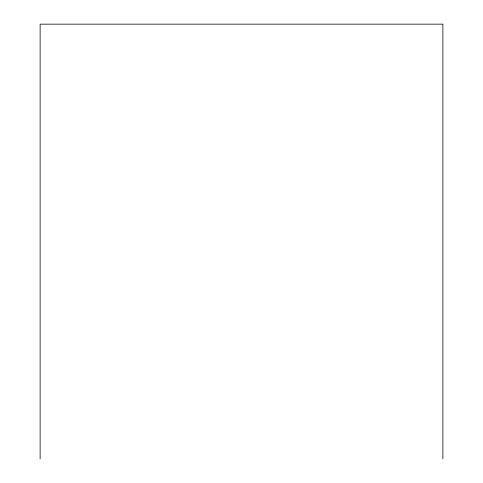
<?xml version="1.0" encoding="UTF-8"?>
<svg xmlns="http://www.w3.org/2000/svg" width="483" height="483" viewBox="0 0 483 483"><rect width="100%" height="100%" fill="white"/><g stroke="black" fill="none" stroke-linecap="round" stroke-linejoin="round"><path stroke-width="0.72" d="M442.881 458.85L442.881 24.15L40.119 24.15L40.119 458.85"/></g></svg>
